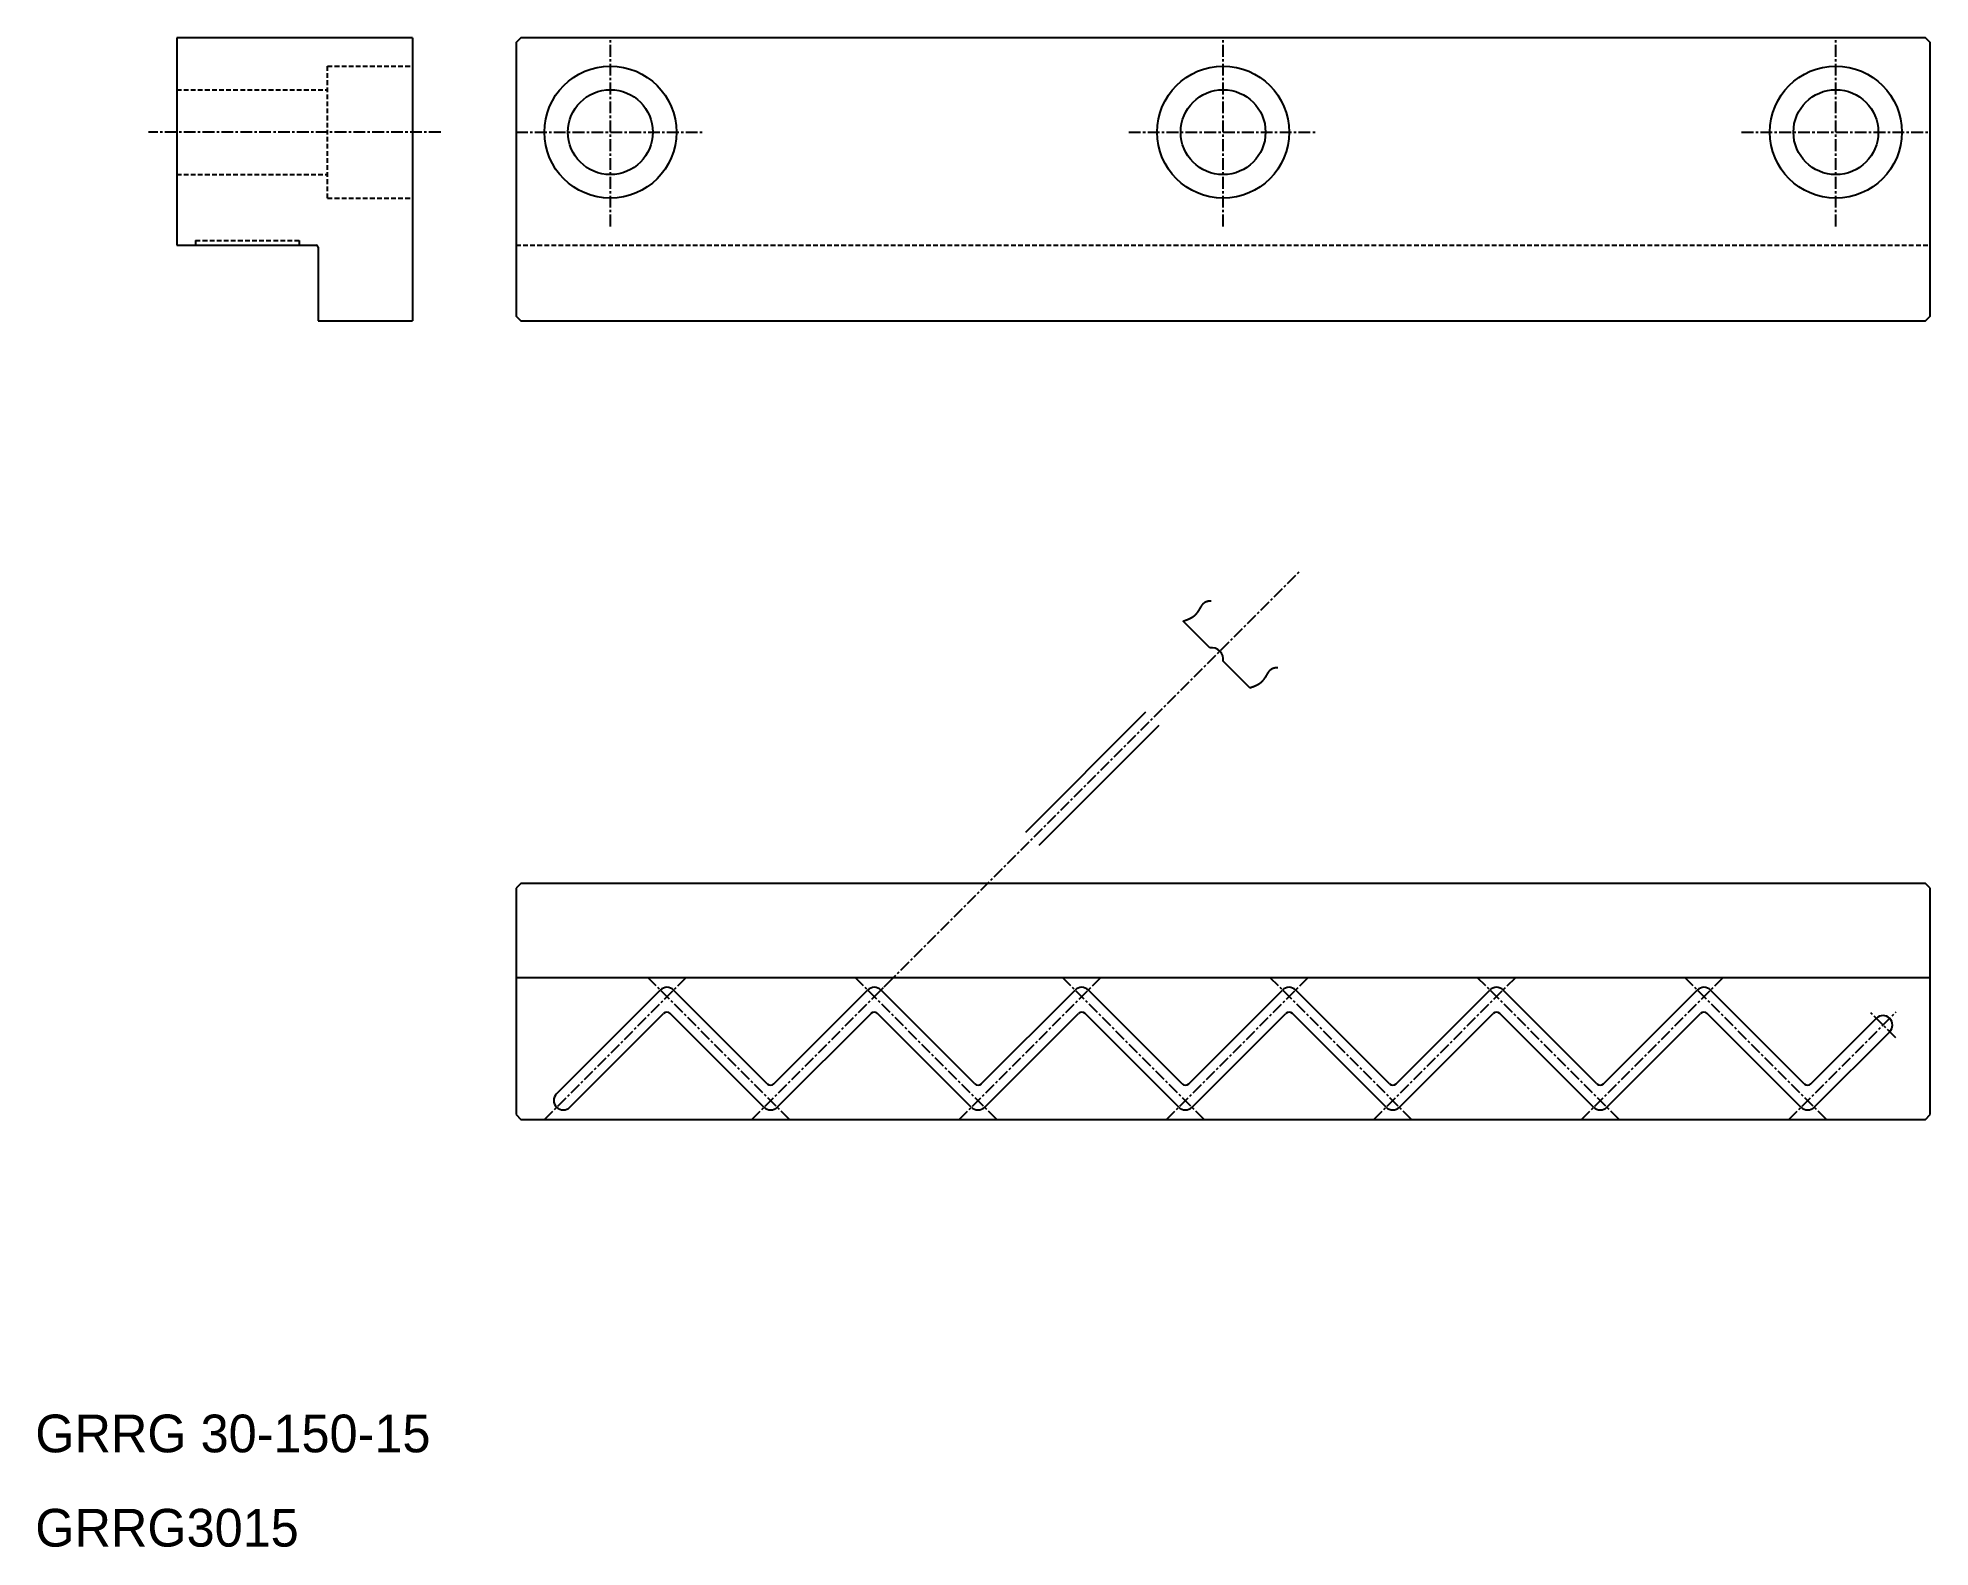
# Model space of a CAD drawing. Extents: x 10 to 211, y 10 to 170.
import ezdxf

# ---------------------------------------------------------------- set-up
doc = ezdxf.new("R2010")
doc.units = 0
doc.linetypes.add('CENTER', pattern=[2, 1.25, -0.25, 0.25, -0.25])
doc.linetypes.add('DASHED', pattern=[0.75, 0.5, -0.25])
doc.layers.get('0').update_dxf_attribs({"linetype": 'CONTINUOUS'})
doc.layers.add('CENTER', color=1, linetype='CENTER')

msp = doc.modelspace()

# ---------------------------------------------------------------- linework, layer by layer
at = {"color": 7, "linetype": 'CONTINUOUS'}
for p, q in [((25, 170), (25, 148)), ((50, 170), (25, 170)), ((50, 170), (50, 140)), ((25, 148), (39.8, 148)), ((40, 147.8), (40, 140)), ((40, 140), (50, 140)), ((134.6, 105.32), (131.77, 108.15)), ((138.84, 101.08), (136.01, 103.9)), ((61.5, 80.31), (61, 79.81)), ((210.5, 80.31), (61.5, 80.31)), ((211, 79.81), (210.5, 80.31)), ((61, 79.81), (61, 55.81)), ((211, 55.81), (211, 79.81)), ((211, 70.31), (61, 70.31)), ((65.29, 58.02), (76.29, 69.02)), ((87.65, 59.08), (77.71, 69.02)), ((88.35, 59.08), (98.29, 69.02)), ((109.65, 59.08), (99.71, 69.02)), ((110.35, 59.08), (120.29, 69.02)), ((131.65, 59.08), (121.71, 69.02)), ((132.35, 59.08), (142.29, 69.02)), ((153.65, 59.08), (143.71, 69.02)), ((154.35, 59.08), (164.29, 69.02)), ((175.65, 59.08), (165.71, 69.02)), ((176.35, 59.08), (186.29, 69.02)), ((197.65, 59.08), (187.71, 69.02)), ((66.71, 56.6), (76.65, 66.54)), ((87.29, 56.6), (77.35, 66.54)), ((88.71, 56.6), (98.65, 66.54)), ((109.29, 56.6), (99.35, 66.54)), ((110.71, 56.6), (120.65, 66.54)), ((131.29, 56.6), (121.35, 66.54)), ((132.71, 56.6), (142.65, 66.54)), ((153.29, 56.6), (143.35, 66.54)), ((154.71, 56.6), (164.65, 66.54)), ((175.29, 56.6), (165.35, 66.54)), ((176.71, 56.6), (186.65, 66.54)), ((197.29, 56.6), (187.35, 66.54)), ((198.35, 59.08), (205.29, 66.02)), ((198.71, 56.6), (206.71, 64.6)), ((61, 55.81), (61.5, 55.31)), ((61.5, 55.31), (210.5, 55.31)), ((210.5, 55.31), (211, 55.81))]:
    msp.add_line(p, q, dxfattribs=at)
at = {"color": 3, "linetype": 'DASHED'}
for p, q in [((41, 153), (41, 167)), ((41, 167), (50, 167)), ((25, 164.5), (41, 164.5)), ((25, 155.5), (41, 155.5)), ((41, 153), (50, 153)), ((27, 148.5), (38, 148.5)), ((27, 148.5), (27, 148)), ((38, 148.5), (38, 148)), ((61, 148), (211, 148))]:
    msp.add_line(p, q, dxfattribs=at)
at = {"color": 3, "linetype": 'CONTINUOUS'}
for p, q in [((115.06, 85.78), (127.79, 98.51)), ((116.47, 84.37), (129.2, 97.1))]:
    msp.add_line(p, q, dxfattribs=at)
at = {"color": 7, "linetype": 'CONTINUOUS'}
msp.add_lwpolyline([(61.5, 140), (210.5, 140), (211, 140.5), (211, 169.5), (210.5, 170), (61.5, 170), (61, 169.5), (61, 140.5)], close=True, dxfattribs=at)
at = {"color": 3}
for points in [[(131.77, 108.15, 0), (131.78, 108.15, 0), (131.8, 108.16, 0), (131.82, 108.17, 0), (131.84, 108.17, 0), (131.85, 108.18, 0), (131.87, 108.18, 0), (131.89, 108.19, 0), (131.9, 108.19, 0), (131.92, 108.2, 0), (131.93, 108.21, 0), (131.95, 108.21, 0), (131.97, 108.22, 0), (131.98, 108.22, 0), (132, 108.23, 0), (132.02, 108.24, 0), (132.03, 108.24, 0), (132.05, 108.25, 0), (132.07, 108.25, 0), (132.08, 108.26, 0), (132.1, 108.27, 0), (132.12, 108.27, 0), (132.13, 108.28, 0), (132.15, 108.28, 0), (132.17, 108.29, 0), (132.18, 108.3, 0), (132.2, 108.3, 0), (132.21, 108.31, 0), (132.23, 108.32, 0), (132.25, 108.32, 0), (132.26, 108.33, 0), (132.28, 108.34, 0), (132.3, 108.34, 0), (132.31, 108.35, 0), (132.33, 108.36, 0), (132.34, 108.36, 0), (132.36, 108.37, 0), (132.37, 108.38, 0), (132.39, 108.38, 0), (132.41, 108.39, 0), (132.42, 108.4, 0), (132.44, 108.4, 0), (132.45, 108.41, 0), (132.47, 108.42, 0), (132.48, 108.43, 0), (132.5, 108.43, 0), (132.51, 108.44, 0), (132.53, 108.45, 0), (132.55, 108.46, 0), (132.56, 108.46, 0), (132.58, 108.47, 0), (132.59, 108.48, 0), (132.61, 108.49, 0), (132.62, 108.5, 0), (132.64, 108.5, 0), (132.65, 108.51, 0), (132.66, 108.52, 0), (132.68, 108.53, 0), (132.69, 108.54, 0), (132.71, 108.55, 0), (132.72, 108.55, 0), (132.74, 108.56, 0), (132.75, 108.57, 0), (132.77, 108.58, 0), (132.78, 108.59, 0), (132.79, 108.6, 0), (132.81, 108.61, 0), (132.82, 108.62, 0), (132.84, 108.63, 0), (132.85, 108.64, 0), (132.86, 108.65, 0), (132.88, 108.66, 0), (132.89, 108.67, 0), (132.9, 108.68, 0), (132.92, 108.69, 0), (132.93, 108.7, 0), (132.94, 108.71, 0), (132.95, 108.72, 0), (132.97, 108.73, 0), (132.98, 108.74, 0), (132.99, 108.75, 0), (133.01, 108.76, 0), (133.02, 108.77, 0), (133.03, 108.79, 0), (133.04, 108.8, 0), (133.05, 108.81, 0), (133.07, 108.82, 0), (133.08, 108.83, 0), (133.09, 108.84, 0), (133.1, 108.86, 0), (133.11, 108.87, 0), (133.13, 108.88, 0), (133.14, 108.89, 0), (133.15, 108.91, 0), (133.16, 108.92, 0), (133.17, 108.93, 0), (133.18, 108.94, 0), (133.19, 108.96, 0), (133.2, 108.97, 0), (133.21, 108.98, 0), (133.23, 109, 0), (133.24, 109.01, 0), (133.25, 109.02, 0), (133.26, 109.04, 0), (133.27, 109.05, 0), (133.28, 109.06, 0), (133.29, 109.08, 0), (133.3, 109.09, 0), (133.31, 109.11, 0), (133.32, 109.12, 0), (133.33, 109.14, 0), (133.34, 109.15, 0), (133.35, 109.16, 0), (133.36, 109.18, 0), (133.37, 109.19, 0), (133.38, 109.21, 0), (133.39, 109.22, 0), (133.4, 109.24, 0), (133.41, 109.25, 0), (133.42, 109.27, 0), (133.43, 109.28, 0), (133.44, 109.3, 0), (133.45, 109.31, 0), (133.46, 109.33, 0), (133.46, 109.35, 0), (133.47, 109.36, 0), (133.48, 109.38, 0), (133.49, 109.39, 0), (133.5, 109.41, 0), (133.51, 109.42, 0), (133.52, 109.44, 0), (133.53, 109.45, 0), (133.54, 109.47, 0), (133.55, 109.49, 0), (133.56, 109.5, 0), (133.57, 109.52, 0), (133.57, 109.53, 0), (133.58, 109.55, 0), (133.59, 109.56, 0), (133.6, 109.58, 0), (133.61, 109.6, 0), (133.62, 109.61, 0), (133.63, 109.63, 0), (133.64, 109.64, 0), (133.65, 109.66, 0), (133.66, 109.67, 0), (133.67, 109.69, 0), (133.68, 109.7, 0), (133.69, 109.72, 0), (133.7, 109.73, 0), (133.71, 109.75, 0), (133.71, 109.76, 0), (133.72, 109.78, 0), (133.73, 109.79, 0), (133.74, 109.81, 0), (133.75, 109.82, 0), (133.76, 109.84, 0), (133.77, 109.85, 0), (133.78, 109.86, 0), (133.79, 109.88, 0), (133.8, 109.89, 0), (133.82, 109.9, 0), (133.83, 109.92, 0), (133.84, 109.93, 0), (133.85, 109.94, 0), (133.86, 109.96, 0), (133.87, 109.97, 0), (133.88, 109.98, 0), (133.89, 109.99, 0), (133.9, 110.01, 0), (133.91, 110.02, 0), (133.93, 110.03, 0), (133.94, 110.04, 0), (133.95, 110.05, 0), (133.96, 110.06, 0), (133.97, 110.07, 0), (133.99, 110.09, 0), (134, 110.1, 0), (134.01, 110.11, 0), (134.02, 110.12, 0), (134.04, 110.13, 0), (134.05, 110.13, 0), (134.06, 110.14, 0), (134.08, 110.15, 0), (134.09, 110.16, 0), (134.1, 110.17, 0), (134.12, 110.18, 0), (134.13, 110.18, 0), (134.15, 110.19, 0), (134.16, 110.2, 0), (134.18, 110.2, 0), (134.19, 110.21, 0), (134.21, 110.22, 0), (134.22, 110.22, 0), (134.24, 110.23, 0), (134.25, 110.23, 0), (134.27, 110.24, 0), (134.29, 110.24, 0), (134.3, 110.25, 0), (134.32, 110.25, 0), (134.33, 110.26, 0), (134.35, 110.26, 0), (134.37, 110.26, 0), (134.38, 110.27, 0), (134.4, 110.27, 0), (134.42, 110.27, 0), (134.43, 110.28, 0), (134.45, 110.28, 0), (134.47, 110.28, 0), (134.49, 110.29, 0), (134.5, 110.29, 0), (134.52, 110.29, 0), (134.54, 110.29, 0), (134.56, 110.3, 0), (134.57, 110.3, 0), (134.59, 110.3, 0), (134.61, 110.3, 0), (134.63, 110.3, 0), (134.64, 110.31, 0), (134.66, 110.31, 0), (134.68, 110.31, 0), (134.7, 110.31, 0), (134.72, 110.31, 0), (134.73, 110.31, 0)], [(138.84, 101.08, 0), (138.86, 101.08, 0), (138.87, 101.09, 0), (138.89, 101.09, 0), (138.91, 101.1, 0), (138.92, 101.11, 0), (138.94, 101.11, 0), (138.96, 101.12, 0), (138.97, 101.12, 0), (138.99, 101.13, 0), (139.01, 101.13, 0), (139.02, 101.14, 0), (139.04, 101.15, 0), (139.06, 101.15, 0), (139.07, 101.16, 0), (139.09, 101.16, 0), (139.11, 101.17, 0), (139.12, 101.18, 0), (139.14, 101.18, 0), (139.15, 101.19, 0), (139.17, 101.19, 0), (139.19, 101.2, 0), (139.2, 101.21, 0), (139.22, 101.21, 0), (139.24, 101.22, 0), (139.25, 101.23, 0), (139.27, 101.23, 0), (139.29, 101.24, 0), (139.3, 101.24, 0), (139.32, 101.25, 0), (139.33, 101.26, 0), (139.35, 101.26, 0), (139.37, 101.27, 0), (139.38, 101.28, 0), (139.4, 101.28, 0), (139.41, 101.29, 0), (139.43, 101.3, 0), (139.45, 101.3, 0), (139.46, 101.31, 0), (139.48, 101.32, 0), (139.49, 101.33, 0), (139.51, 101.33, 0), (139.52, 101.34, 0), (139.54, 101.35, 0), (139.56, 101.35, 0), (139.57, 101.36, 0), (139.59, 101.37, 0), (139.6, 101.38, 0), (139.62, 101.38, 0), (139.63, 101.39, 0), (139.65, 101.4, 0), (139.66, 101.41, 0), (139.68, 101.42, 0), (139.69, 101.42, 0), (139.71, 101.43, 0), (139.72, 101.44, 0), (139.74, 101.45, 0), (139.75, 101.46, 0), (139.77, 101.47, 0), (139.78, 101.47, 0), (139.79, 101.48, 0), (139.81, 101.49, 0), (139.82, 101.5, 0), (139.84, 101.51, 0), (139.85, 101.52, 0), (139.86, 101.53, 0), (139.88, 101.54, 0), (139.89, 101.55, 0), (139.91, 101.56, 0), (139.92, 101.57, 0), (139.93, 101.58, 0), (139.95, 101.59, 0), (139.96, 101.6, 0), (139.97, 101.61, 0), (139.99, 101.62, 0), (140, 101.63, 0), (140.01, 101.64, 0), (140.03, 101.65, 0), (140.04, 101.66, 0), (140.05, 101.67, 0), (140.06, 101.68, 0), (140.08, 101.69, 0), (140.09, 101.7, 0), (140.1, 101.71, 0), (140.11, 101.73, 0), (140.13, 101.74, 0), (140.14, 101.75, 0), (140.15, 101.76, 0), (140.16, 101.77, 0), (140.17, 101.78, 0), (140.18, 101.8, 0), (140.2, 101.81, 0), (140.21, 101.82, 0), (140.22, 101.83, 0), (140.23, 101.85, 0), (140.24, 101.86, 0), (140.25, 101.87, 0), (140.26, 101.89, 0), (140.27, 101.9, 0), (140.29, 101.91, 0), (140.3, 101.93, 0), (140.31, 101.94, 0), (140.32, 101.95, 0), (140.33, 101.97, 0), (140.34, 101.98, 0), (140.35, 101.99, 0), (140.36, 102.01, 0), (140.37, 102.02, 0), (140.38, 102.04, 0), (140.39, 102.05, 0), (140.4, 102.06, 0), (140.41, 102.08, 0), (140.42, 102.09, 0), (140.43, 102.11, 0), (140.44, 102.12, 0), (140.45, 102.14, 0), (140.46, 102.15, 0), (140.47, 102.17, 0), (140.48, 102.18, 0), (140.49, 102.2, 0), (140.5, 102.21, 0), (140.51, 102.23, 0), (140.52, 102.24, 0), (140.53, 102.26, 0), (140.54, 102.27, 0), (140.55, 102.29, 0), (140.55, 102.3, 0), (140.56, 102.32, 0), (140.57, 102.34, 0), (140.58, 102.35, 0), (140.59, 102.37, 0), (140.6, 102.38, 0), (140.61, 102.4, 0), (140.62, 102.41, 0), (140.63, 102.43, 0), (140.64, 102.45, 0), (140.65, 102.46, 0), (140.66, 102.48, 0), (140.66, 102.49, 0), (140.67, 102.51, 0), (140.68, 102.52, 0), (140.69, 102.54, 0), (140.7, 102.56, 0), (140.71, 102.57, 0), (140.72, 102.59, 0), (140.73, 102.6, 0), (140.74, 102.62, 0), (140.75, 102.63, 0), (140.76, 102.65, 0), (140.77, 102.66, 0), (140.78, 102.68, 0), (140.79, 102.69, 0), (140.8, 102.71, 0), (140.81, 102.72, 0), (140.82, 102.74, 0), (140.83, 102.75, 0), (140.84, 102.76, 0), (140.85, 102.78, 0), (140.86, 102.79, 0), (140.87, 102.81, 0), (140.88, 102.82, 0), (140.89, 102.83, 0), (140.9, 102.85, 0), (140.91, 102.86, 0), (140.92, 102.87, 0), (140.93, 102.89, 0), (140.94, 102.9, 0), (140.95, 102.91, 0), (140.96, 102.92, 0), (140.97, 102.94, 0), (140.99, 102.95, 0), (141, 102.96, 0), (141.01, 102.97, 0), (141.02, 102.98, 0), (141.03, 102.99, 0), (141.04, 103, 0), (141.06, 103.01, 0), (141.07, 103.02, 0), (141.08, 103.03, 0), (141.1, 103.04, 0), (141.11, 103.05, 0), (141.12, 103.06, 0), (141.13, 103.07, 0), (141.15, 103.08, 0), (141.16, 103.09, 0), (141.18, 103.1, 0), (141.19, 103.1, 0), (141.2, 103.11, 0), (141.22, 103.12, 0), (141.23, 103.13, 0), (141.25, 103.13, 0), (141.26, 103.14, 0), (141.28, 103.15, 0), (141.29, 103.15, 0), (141.31, 103.16, 0), (141.32, 103.16, 0), (141.34, 103.17, 0), (141.36, 103.17, 0), (141.37, 103.18, 0), (141.39, 103.18, 0), (141.41, 103.18, 0), (141.42, 103.19, 0), (141.44, 103.19, 0), (141.45, 103.2, 0), (141.47, 103.2, 0), (141.49, 103.2, 0), (141.51, 103.21, 0), (141.52, 103.21, 0), (141.54, 103.21, 0), (141.56, 103.21, 0), (141.57, 103.22, 0), (141.59, 103.22, 0), (141.61, 103.22, 0), (141.63, 103.22, 0), (141.65, 103.23, 0), (141.66, 103.23, 0), (141.68, 103.23, 0), (141.7, 103.23, 0), (141.72, 103.23, 0), (141.73, 103.24, 0), (141.75, 103.24, 0), (141.77, 103.24, 0), (141.79, 103.24, 0), (141.81, 103.24, 0)]]:
    msp.add_polyline3d(points, dxfattribs=at)
at = {"color": 7, "linetype": 'CONTINUOUS'}
for centre, radius in [((71, 160), 7), ((71, 160), 7), ((136, 160), 7), ((136, 160), 7), ((201, 160), 7), ((71, 160), 4.5), ((71, 160), 4.5), ((136, 160), 4.5), ((136, 160), 4.5), ((201, 160), 4.5)]:
    msp.add_circle(centre, radius, dxfattribs=at)
for centre, radius, start, end in [((39.8, 147.8), 0.2, 0, 90), ((134.77, 104.08), 1.25, 351.8699, 98.1301), ((77, 68.31), 1, 45, 134.9969), ((99, 68.31), 1, 44.9932, 135.0108), ((121, 68.31), 1, 44.9932, 135), ((143, 68.31), 1, 45, 135), ((165, 68.31), 1, 45, 135), ((187, 68.31), 1, 45, 135), ((77, 66.19), 0.5, 45, 135), ((99, 66.19), 0.5, 45, 135), ((121, 66.19), 0.5, 45, 135), ((143, 66.19), 0.5, 45, 135), ((165, 66.19), 0.5, 45, 135), ((187, 66.19), 0.5, 45, 135), ((206, 65.31), 1, 315, 135), ((88, 59.43), 0.5, 225, 315), ((110, 59.43), 0.5, 225, 315), ((132, 59.43), 0.5, 225, 315), ((154, 59.43), 0.5, 225, 315), ((176, 59.43), 0.5, 225, 315), ((198, 59.43), 0.5, 225, 315), ((66, 57.31), 1, 135, 315), ((88, 57.31), 1, 225, 315), ((110, 57.31), 1, 225, 315), ((132, 57.31), 1, 225, 315), ((154, 57.31), 1, 225, 315), ((176, 57.31), 1, 225, 315), ((198, 57.31), 1, 225, 315)]:
    msp.add_arc(centre, radius, start, end, dxfattribs=at)
at = {"layer": 'CENTER', "color": 1, "linetype": 'CENTER'}
for p, q in [((71, 150), (71, 170)), ((71, 150), (71, 170)), ((136, 150), (136, 170)), ((201, 150), (201, 170)), ((53, 160), (22, 160)), ((61, 160), (81, 160)), ((61, 160), (81, 160)), ((126, 160), (146, 160)), ((126, 160), (146, 160)), ((191, 160), (211, 160)), ((99, 68.31), (144.1, 113.41)), ((64, 55.31), (79, 70.31)), ((90, 55.31), (75, 70.31)), ((86, 55.31), (101, 70.31)), ((112, 55.31), (97, 70.31)), ((108, 55.31), (123, 70.31)), ((134, 55.31), (119, 70.31)), ((130, 55.31), (145, 70.31)), ((156, 55.31), (141, 70.31)), ((152, 55.31), (167, 70.31)), ((178, 55.31), (163, 70.31)), ((174, 55.31), (189, 70.31)), ((200, 55.31), (185, 70.31)), ((196, 55.31), (207.41, 66.72)), ((207.35, 63.95), (204.65, 66.66))]:
    msp.add_line(p, q, dxfattribs=at)

# ---------------------------------------------------------------- texts
at = {"color": 7, "linetype": 'CONTINUOUS'}
for s, p in [('GRRG 30-150-15', (10, 20)), ('GRRG3015', (10, 10))]:
    msp.add_text(s, height=4, dxfattribs=at).set_placement(p)

doc.saveas('drawing.dxf')
